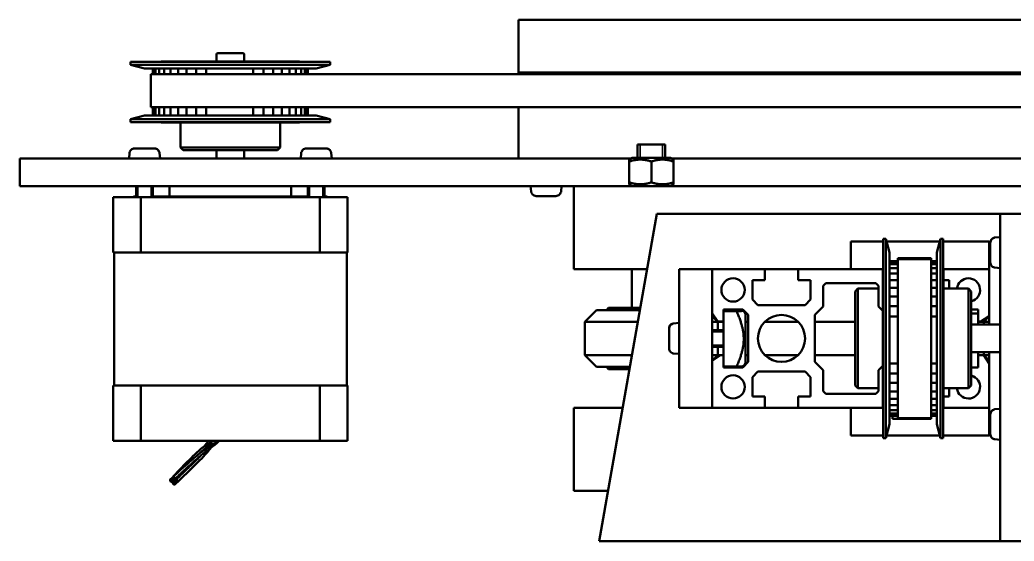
# Model space of a CAD drawing. Header units: millimetres. Extents: x 0 to 4620, y 0 to 3267.
# Drawn here: x 1587.5 to 1767, y 1528.3 to 1622.4 of the extents above; entities that cross this region are included whole.
import ezdxf

# ---------------------------------------------------------------- set-up
doc = ezdxf.new("R2010")
doc.units = ezdxf.units.MM
doc.header["$LTSCALE"] = 11
doc.layers.add('Widoczne (ISO)', color=7, linetype='Continuous', lineweight=50)
doc.layers.add('Widoczne wąskie (ISO)', color=7, linetype='Continuous', lineweight=35)

msp = doc.modelspace()

# ---------------------------------------------------------------- linework, layer by layer
at = {"layer": 'Widoczne (ISO)'}
for p, q in [((1677.53, 1622.35), (1677.53, 1612.88)), ((1677.53, 1622.35), (1912.96, 1622.35)), ((1623.03, 1616.1), (1623.03, 1614.83)), ((1627.78, 1616.35), (1623.28, 1616.35)), ((1628.03, 1616.1), (1628.03, 1614.83)), ((1607.53, 1614.75), (1643.53, 1614.75)), ((1607.53, 1614.75), (1607.53, 1614.25)), ((1607.53, 1614.25), (1643.53, 1614.25)), ((1610.03, 1613.58), (1607.53, 1614.25)), ((1613.03, 1614.83), (1638.03, 1614.83)), ((1613.03, 1614.83), (1613.03, 1614.75)), ((1638.03, 1614.83), (1638.03, 1614.75)), ((1641.03, 1613.58), (1643.53, 1614.25)), ((1643.53, 1614.75), (1643.53, 1614.25)), ((1610.03, 1613.58), (1641.03, 1613.58)), ((1625.53, 1612.58), (1611.2, 1612.58)), ((1611.2, 1606.58), (1611.2, 1612.58)), ((1611.55, 1613.58), (1611.55, 1612.58)), ((1611.65, 1613.58), (1611.65, 1612.58)), ((1612.02, 1613.58), (1612.02, 1612.58)), ((1612.67, 1613.58), (1612.67, 1612.58)), ((1613.57, 1613.58), (1613.57, 1612.58)), ((1614.72, 1613.58), (1614.72, 1612.58)), ((1616.08, 1613.58), (1616.08, 1612.58)), ((1617.64, 1613.58), (1617.64, 1612.58)), ((1619.35, 1613.58), (1619.35, 1612.58)), ((1621.19, 1613.58), (1621.19, 1612.58)), ((1625.53, 1612.58), (1912.96, 1612.58)), ((1629.65, 1613.58), (1629.65, 1612.58)), ((1631.5, 1613.58), (1631.5, 1612.58)), ((1633.23, 1613.58), (1633.23, 1612.58)), ((1634.8, 1613.58), (1634.8, 1612.58)), ((1636.19, 1613.58), (1636.19, 1612.58)), ((1637.37, 1613.58), (1637.37, 1612.58)), ((1638.3, 1613.58), (1638.3, 1612.58)), ((1638.98, 1613.58), (1638.98, 1612.58)), ((1639.38, 1613.58), (1639.38, 1612.58)), ((1639.5, 1613.58), (1639.5, 1612.58)), ((1677.53, 1612.88), (1677.53, 1612.58)), ((1677.53, 1612.88), (1912.96, 1612.88)), ((1611.2, 1606.58), (1625.53, 1606.58)), ((1611.55, 1606.58), (1611.55, 1605.08)), ((1611.65, 1606.58), (1611.65, 1605.08)), ((1612.02, 1606.58), (1612.02, 1605.08)), ((1612.67, 1606.58), (1612.67, 1605.08)), ((1613.57, 1606.58), (1613.57, 1605.08)), ((1614.72, 1606.58), (1614.72, 1605.08)), ((1616.08, 1606.58), (1616.08, 1605.08)), ((1617.64, 1606.58), (1617.64, 1605.08)), ((1619.35, 1606.58), (1619.35, 1605.08)), ((1621.19, 1606.58), (1621.19, 1605.08)), ((1912.96, 1606.58), (1625.53, 1606.58)), ((1629.65, 1606.58), (1629.65, 1605.08)), ((1631.5, 1606.58), (1631.5, 1605.08)), ((1633.23, 1606.58), (1633.23, 1605.08)), ((1634.8, 1606.58), (1634.8, 1605.08)), ((1636.19, 1606.58), (1636.19, 1605.08)), ((1637.37, 1606.58), (1637.37, 1605.08)), ((1638.3, 1606.58), (1638.3, 1605.08)), ((1638.98, 1606.58), (1638.98, 1605.08)), ((1639.38, 1606.58), (1639.38, 1605.08)), ((1639.5, 1606.58), (1639.5, 1605.08)), ((1677.53, 1606.58), (1677.53, 1597.35)), ((1610.03, 1605.08), (1607.53, 1604.41)), ((1641.03, 1605.08), (1610.03, 1605.08)), ((1641.03, 1605.08), (1643.53, 1604.41)), ((1643.53, 1604.41), (1607.53, 1604.41)), ((1607.53, 1603.91), (1607.53, 1604.41)), ((1643.53, 1603.91), (1607.53, 1603.91)), ((1613.03, 1603.91), (1613.03, 1603.83)), ((1613.03, 1603.83), (1638.03, 1603.83)), ((1616.53, 1603.63), (1616.53, 1599.33)), ((1634.53, 1603.63), (1634.53, 1599.33)), ((1638.03, 1603.91), (1638.03, 1603.83)), ((1643.53, 1603.91), (1643.53, 1604.41)), ((1616.53, 1599.33), (1634.53, 1599.33)), ((1617.03, 1598.83), (1616.53, 1599.33)), ((1634.03, 1598.83), (1634.53, 1599.33)), ((1699.03, 1599.85), (1704.03, 1599.85)), ((1699.03, 1599.85), (1699.03, 1597.45)), ((1704.03, 1599.85), (1704.03, 1597.45)), ((1607.32, 1598.33), (1607.23, 1597.35)), ((1607.33, 1598.45), (1607.36, 1598.45)), ((1608.25, 1599.15), (1611.8, 1599.15)), ((1611.8, 1599.15), (1611.81, 1599.15)), ((1612.69, 1598.45), (1612.73, 1598.45)), ((1612.74, 1598.33), (1612.83, 1597.35)), ((1617.03, 1598.83), (1634.03, 1598.83)), ((1623.03, 1598.83), (1623.03, 1597.35)), ((1628.03, 1598.83), (1628.03, 1597.35)), ((1638.32, 1598.33), (1638.23, 1597.35)), ((1638.33, 1598.45), (1638.36, 1598.45)), ((1639.25, 1599.15), (1642.8, 1599.15)), ((1642.8, 1599.15), (1642.81, 1599.15)), ((1643.69, 1598.45), (1643.73, 1598.45)), ((1643.74, 1598.33), (1643.83, 1597.35)), ((1587.53, 1597.35), (1697.91, 1597.35)), ((1587.53, 1592.35), (1587.53, 1597.35)), ((1697.52, 1596.78), (1697.52, 1593.02)), ((1698.08, 1597.45), (1697.53, 1597.13)), ((1697.54, 1596.78), (1697.54, 1593.02)), ((1704.98, 1597.45), (1698.08, 1597.45)), ((1701.55, 1596.78), (1701.55, 1593.02)), ((1704.98, 1597.45), (1705.53, 1597.13)), ((1705.15, 1597.35), (1769.91, 1597.35)), ((1705.54, 1596.78), (1705.54, 1593.02)), ((1587.53, 1592.35), (1687.53, 1592.35)), ((1608.53, 1592.35), (1608.53, 1590.35)), ((1611.53, 1592.35), (1611.53, 1590.35)), ((1614.53, 1592.35), (1614.53, 1590.45)), ((1636.53, 1592.35), (1636.53, 1590.45)), ((1639.53, 1592.35), (1639.53, 1590.35)), ((1642.53, 1592.35), (1642.53, 1590.35)), ((1679.82, 1591.37), (1679.73, 1592.35)), ((1685.24, 1591.37), (1685.33, 1592.35)), ((1687.53, 1592.35), (1689.53, 1592.35)), ((1687.53, 1592.35), (1687.53, 1577.35)), ((1689.53, 1592.35), (1785.53, 1592.35)), ((1698.08, 1592.35), (1697.53, 1592.67)), ((1704.98, 1592.35), (1705.53, 1592.67)), ((1604.38, 1590.35), (1604.38, 1580.35)), ((1604.38, 1590.35), (1609.38, 1590.35)), ((1608.53, 1590.45), (1608.03, 1590.45)), ((1608.03, 1590.45), (1608.03, 1590.35)), ((1609.38, 1590.35), (1609.38, 1580.35)), ((1609.38, 1590.35), (1641.68, 1590.35)), ((1639.53, 1590.45), (1611.53, 1590.45)), ((1641.68, 1590.35), (1641.68, 1580.35)), ((1641.68, 1590.35), (1646.68, 1590.35)), ((1643.03, 1590.45), (1642.53, 1590.45)), ((1643.03, 1590.45), (1643.03, 1590.35)), ((1646.68, 1590.35), (1646.68, 1580.35)), ((1679.86, 1591.25), (1679.83, 1591.25)), ((1684.3, 1590.55), (1680.75, 1590.55)), ((1684.31, 1590.55), (1684.3, 1590.55)), ((1685.23, 1591.25), (1685.19, 1591.25)), ((1702.53, 1587.35), (1692.11, 1528.26)), ((1764.53, 1587.35), (1702.53, 1587.35)), ((1764.53, 1587.35), (1764.53, 1528.26)), ((1764.53, 1587.35), (1774.53, 1587.35)), ((1763.55, 1583.06), (1764.53, 1583.15)), ((1737.53, 1577.35), (1737.53, 1582.35)), ((1737.53, 1582.35), (1743.39, 1582.35)), ((1743.39, 1546.85), (1743.39, 1582.85)), ((1743.39, 1582.85), (1743.89, 1582.85)), ((1743.89, 1546.85), (1743.89, 1582.85)), ((1744.55, 1580.35), (1743.89, 1582.85)), ((1744.02, 1582.35), (1753.59, 1582.35)), ((1753.05, 1580.35), (1753.72, 1582.85)), ((1753.72, 1582.85), (1753.72, 1546.85)), ((1754.22, 1582.85), (1753.72, 1582.85)), ((1754.22, 1582.85), (1754.22, 1546.85)), ((1754.22, 1582.35), (1762.53, 1582.35)), ((1762.53, 1582.35), (1762.53, 1577.35)), ((1762.73, 1582.1), (1762.73, 1582.14)), ((1762.73, 1578.56), (1762.73, 1582.1)), ((1763.43, 1582.99), (1763.43, 1583.05)), ((1604.38, 1580.35), (1609.38, 1580.35)), ((1604.53, 1580.35), (1604.53, 1556.35)), ((1609.38, 1580.35), (1641.68, 1580.35)), ((1641.68, 1580.35), (1646.68, 1580.35)), ((1646.53, 1580.35), (1646.53, 1556.35)), ((1744.55, 1549.35), (1744.55, 1580.35)), ((1753.05, 1580.35), (1753.05, 1549.35)), ((1744.55, 1578.82), (1746.05, 1578.82)), ((1744.55, 1578.67), (1746.05, 1578.67)), ((1744.55, 1578.24), (1746.05, 1578.24)), ((1746.05, 1579.18), (1746.05, 1579.35)), ((1746.05, 1579.35), (1752.05, 1579.35)), ((1746.05, 1579.18), (1746.05, 1550.52)), ((1752.05, 1579.18), (1746.05, 1579.18)), ((1752.05, 1579.35), (1752.05, 1579.18)), ((1752.05, 1550.52), (1752.05, 1579.18)), ((1752.05, 1578.82), (1753.05, 1578.82)), ((1752.05, 1578.67), (1753.05, 1578.67)), ((1752.05, 1578.24), (1753.05, 1578.24)), ((1689.53, 1577.35), (1687.53, 1577.35)), ((1689.53, 1577.35), (1700.77, 1577.35)), ((1698.03, 1577.35), (1698.03, 1570.4)), ((1712.53, 1577.35), (1706.53, 1577.35)), ((1706.53, 1577.35), (1706.53, 1552.35)), ((1722, 1577.35), (1712.53, 1577.35)), ((1712.53, 1552.35), (1712.53, 1577.35)), ((1722, 1575.35), (1722, 1577.35)), ((1722, 1577.35), (1728.05, 1577.35)), ((1728.05, 1577.35), (1728.05, 1575.35)), ((1743.3, 1577.35), (1728.05, 1577.35)), ((1743.3, 1552.35), (1743.3, 1577.35)), ((1743.3, 1577.35), (1743.39, 1577.35)), ((1744.55, 1577.54), (1746.05, 1577.54)), ((1744.55, 1576.59), (1746.05, 1576.59)), ((1752.05, 1577.54), (1753.05, 1577.54)), ((1752.05, 1576.59), (1753.05, 1576.59)), ((1754.22, 1577.35), (1754.3, 1577.35)), ((1762.53, 1577.35), (1754.3, 1577.35)), ((1754.3, 1552.35), (1754.3, 1577.35)), ((1762.53, 1568.88), (1762.53, 1577.35)), ((1763.43, 1577.65), (1763.43, 1577.67)), ((1763.55, 1577.64), (1764.53, 1577.55)), ((1719.78, 1575.35), (1722, 1575.35)), ((1719.78, 1571.85), (1719.78, 1575.35)), ((1728.05, 1575.35), (1730.28, 1575.35)), ((1730.28, 1575.35), (1730.28, 1571.85)), ((1732.53, 1574.35), (1733.03, 1574.85)), ((1732.53, 1570.6), (1732.53, 1574.35)), ((1733.03, 1574.85), (1742.03, 1574.85)), ((1742.03, 1574.85), (1742.53, 1574.35)), ((1742.53, 1574.35), (1742.53, 1570.6)), ((1744.55, 1575.39), (1746.05, 1575.39)), ((1752.05, 1575.39), (1753.05, 1575.39)), ((1754.3, 1575.35), (1755.28, 1575.35)), ((1755.28, 1575.35), (1755.28, 1573.85)), ((1738.3, 1573.35), (1738.8, 1573.85)), ((1738.3, 1573.35), (1738.3, 1556.35)), ((1738.8, 1573.85), (1738.8, 1555.85)), ((1742.53, 1573.85), (1738.8, 1573.85)), ((1744.55, 1573.99), (1746.05, 1573.99)), ((1744.55, 1572.4), (1746.05, 1572.4)), ((1752.05, 1573.99), (1753.05, 1573.99)), ((1752.05, 1572.4), (1753.05, 1572.4)), ((1754.5, 1573.85), (1758.8, 1573.85)), ((1758.8, 1555.85), (1758.8, 1573.85)), ((1759.3, 1573.35), (1758.8, 1573.85)), ((1759.3, 1556.35), (1759.3, 1573.35)), ((1720.78, 1570.85), (1719.78, 1571.85)), ((1729.28, 1570.85), (1720.78, 1570.85)), ((1730.28, 1571.85), (1729.28, 1570.85)), ((1731.03, 1569.1), (1732.53, 1570.6)), ((1742.53, 1570.6), (1743.3, 1569.83)), ((1744.55, 1570.65), (1746.05, 1570.65)), ((1752.05, 1570.65), (1753.05, 1570.65)), ((1691.63, 1569.95), (1689.53, 1567.85)), ((1691.63, 1569.95), (1699.46, 1569.95)), ((1693.78, 1570.4), (1693.53, 1570.15)), ((1693.53, 1570.15), (1699.5, 1570.15)), ((1693.53, 1570.15), (1693.53, 1569.95)), ((1693.78, 1570.4), (1699.54, 1570.4)), ((1713.53, 1567.88), (1712.53, 1569.38)), ((1712.53, 1568.85), (1713.53, 1567.85)), ((1714.53, 1570.1), (1718.03, 1570.1)), ((1714.53, 1567.88), (1714.53, 1570.1)), ((1714.53, 1569.94), (1716.92, 1569.94)), ((1714.53, 1569.76), (1716.92, 1569.76)), ((1718.03, 1570.1), (1719.03, 1569.1)), ((1718.22, 1569.85), (1718.2, 1569.87)), ((1718.53, 1569.35), (1718.22, 1569.85)), ((1718.53, 1560.35), (1718.53, 1569.35)), ((1719.03, 1569.1), (1719.03, 1560.6)), ((1731.03, 1560.6), (1731.03, 1569.1)), ((1744.55, 1568.8), (1746.05, 1568.8)), ((1752.05, 1568.8), (1753.05, 1568.8)), ((1759.3, 1570.1), (1760.53, 1570.1)), ((1760.53, 1569.34), (1759.3, 1569.34)), ((1760.53, 1570.1), (1760.53, 1567.88)), ((1762.53, 1568.88), (1761.03, 1567.88)), ((1762.53, 1568.85), (1761.53, 1567.85)), ((1762.53, 1568.88), (1762.53, 1567.35)), ((1689.53, 1567.85), (1699.09, 1567.85)), ((1689.53, 1567.85), (1689.53, 1561.85)), ((1705.43, 1567.48), (1705.43, 1567.55)), ((1705.55, 1567.56), (1706.53, 1567.65)), ((1712.53, 1567.85), (1713.53, 1567.85)), ((1713.53, 1567.88), (1714.53, 1567.88)), ((1713.53, 1567.85), (1713.53, 1566.35)), ((1713.53, 1567.85), (1714.53, 1567.85)), ((1714.53, 1561.83), (1714.53, 1567.88)), ((1718.53, 1567.85), (1719.03, 1567.85)), ((1722.02, 1567.85), (1728.04, 1567.85)), ((1731.03, 1567.85), (1738.3, 1567.85)), ((1759.3, 1567.35), (1764.53, 1567.35)), ((1760.53, 1567.88), (1761.03, 1567.88)), ((1760.53, 1567.88), (1760.53, 1567.35)), ((1761.53, 1567.85), (1760.53, 1567.85)), ((1761.53, 1567.85), (1762.53, 1567.85)), ((1761.53, 1567.85), (1761.53, 1567.35)), ((1704.73, 1566.59), (1704.73, 1566.65)), ((1704.73, 1563.05), (1704.73, 1566.59)), ((1712.53, 1566.35), (1714.53, 1566.35)), ((1689.53, 1561.85), (1698.03, 1561.85)), ((1691.63, 1559.75), (1689.53, 1561.85)), ((1705.43, 1562.15), (1705.43, 1562.16)), ((1705.55, 1562.14), (1706.53, 1562.05)), ((1712.53, 1563.35), (1714.53, 1563.35)), ((1712.53, 1561.85), (1713.53, 1561.85)), ((1712.53, 1560.85), (1713.53, 1561.85)), ((1712.53, 1560.83), (1714.03, 1561.83)), ((1713.53, 1563.35), (1713.53, 1561.85)), ((1713.53, 1561.85), (1714.53, 1561.85)), ((1714.53, 1561.83), (1714.03, 1561.83)), ((1714.53, 1559.6), (1714.53, 1561.83)), ((1718.53, 1561.85), (1719.03, 1561.85)), ((1722.02, 1561.85), (1728.04, 1561.85)), ((1731.03, 1561.85), (1738.3, 1561.85)), ((1759.3, 1562.35), (1764.53, 1562.35)), ((1760.53, 1562.35), (1760.53, 1561.83)), ((1761.53, 1561.85), (1760.53, 1561.85)), ((1761.53, 1561.83), (1760.53, 1561.83)), ((1760.53, 1561.83), (1760.53, 1559.6)), ((1761.53, 1562.35), (1761.53, 1561.85)), ((1761.53, 1561.85), (1762.53, 1561.85)), ((1762.53, 1560.85), (1761.53, 1561.85)), ((1761.53, 1561.83), (1762.53, 1560.33)), ((1762.53, 1562.35), (1762.53, 1560.33)), ((1719.03, 1560.6), (1718.03, 1559.6)), ((1718.22, 1559.85), (1718.2, 1559.83)), ((1718.53, 1560.35), (1718.22, 1559.85)), ((1732.53, 1559.1), (1731.03, 1560.6)), ((1743.3, 1559.88), (1742.53, 1559.1)), ((1744.55, 1560.33), (1746.05, 1560.33)), ((1752.05, 1560.33), (1753.05, 1560.33)), ((1762.53, 1552.35), (1762.53, 1560.33)), ((1691.63, 1559.75), (1697.66, 1559.75)), ((1693.53, 1559.75), (1693.53, 1559.55)), ((1693.53, 1559.55), (1697.63, 1559.55)), ((1693.78, 1559.3), (1693.53, 1559.55)), ((1693.78, 1559.3), (1697.58, 1559.3)), ((1714.53, 1559.76), (1716.92, 1559.76)), ((1718.03, 1559.6), (1714.53, 1559.6)), ((1719.78, 1557.85), (1720.78, 1558.85)), ((1720.78, 1558.85), (1729.28, 1558.85)), ((1729.28, 1558.85), (1730.28, 1557.85)), ((1732.53, 1555.35), (1732.53, 1559.1)), ((1742.53, 1559.1), (1742.53, 1555.35)), ((1744.55, 1558.51), (1746.05, 1558.51)), ((1752.05, 1558.51), (1753.05, 1558.51)), ((1760.53, 1559.6), (1759.3, 1559.6)), ((1604.38, 1556.35), (1609.38, 1556.35)), ((1604.38, 1556.35), (1604.38, 1546.35)), ((1609.38, 1556.35), (1641.68, 1556.35)), ((1609.38, 1556.35), (1609.38, 1546.35)), ((1641.68, 1556.35), (1646.68, 1556.35)), ((1641.68, 1556.35), (1641.68, 1546.35)), ((1646.68, 1556.35), (1646.68, 1546.35)), ((1719.78, 1554.35), (1719.78, 1557.85)), ((1730.28, 1557.85), (1730.28, 1554.35)), ((1738.3, 1556.35), (1738.8, 1555.85)), ((1744.55, 1556.81), (1746.05, 1556.81)), ((1752.05, 1556.81), (1753.05, 1556.81)), ((1759.3, 1556.35), (1758.8, 1555.85)), ((1733.03, 1554.85), (1732.53, 1555.35)), ((1742.03, 1554.85), (1733.03, 1554.85)), ((1742.53, 1555.85), (1738.8, 1555.85)), ((1742.53, 1555.35), (1742.03, 1554.85)), ((1744.55, 1555.27), (1746.05, 1555.27)), ((1752.05, 1555.27), (1753.05, 1555.27)), ((1754.5, 1555.85), (1758.8, 1555.85)), ((1755.28, 1555.85), (1755.28, 1554.35)), ((1722, 1554.35), (1719.78, 1554.35)), ((1722, 1552.35), (1722, 1554.35)), ((1728.05, 1554.35), (1728.05, 1552.35)), ((1730.28, 1554.35), (1728.05, 1554.35)), ((1744.55, 1553.92), (1746.05, 1553.92)), ((1744.55, 1552.8), (1746.05, 1552.8)), ((1752.05, 1553.92), (1753.05, 1553.92)), ((1752.05, 1552.8), (1753.05, 1552.8)), ((1755.28, 1554.35), (1754.3, 1554.35)), ((1687.53, 1552.35), (1689.53, 1552.35)), ((1687.53, 1552.35), (1687.53, 1537.35)), ((1689.53, 1552.35), (1696.36, 1552.35)), ((1706.53, 1552.35), (1712.53, 1552.35)), ((1712.53, 1552.35), (1722, 1552.35)), ((1728.05, 1552.35), (1722, 1552.35)), ((1728.05, 1552.35), (1743.3, 1552.35)), ((1737.53, 1547.35), (1737.53, 1552.35)), ((1743.3, 1552.35), (1743.39, 1552.35)), ((1744.55, 1551.92), (1746.05, 1551.92)), ((1744.55, 1551.3), (1746.05, 1551.3)), ((1744.55, 1550.95), (1746.05, 1550.95)), ((1744.55, 1550.88), (1746.05, 1550.88)), ((1745.05, 1550.35), (1745.05, 1550.85)), ((1745.05, 1550.85), (1746.05, 1550.85)), ((1752.05, 1551.92), (1753.05, 1551.92)), ((1752.05, 1551.3), (1753.05, 1551.3)), ((1752.05, 1550.95), (1753.05, 1550.95)), ((1752.05, 1550.88), (1753.05, 1550.88)), ((1754.22, 1552.35), (1754.3, 1552.35)), ((1754.3, 1552.35), (1762.53, 1552.35)), ((1762.53, 1552.35), (1762.53, 1547.35)), ((1762.73, 1551.1), (1762.73, 1551.14)), ((1762.73, 1547.56), (1762.73, 1551.1)), ((1763.43, 1552), (1763.43, 1552.05)), ((1763.55, 1552.06), (1764.53, 1552.15)), ((1744.55, 1549.35), (1743.89, 1546.85)), ((1752.05, 1550.35), (1745.05, 1550.35)), ((1746.05, 1550.47), (1746.05, 1550.52)), ((1752.05, 1550.47), (1746.05, 1550.47)), ((1752.05, 1550.52), (1752.05, 1550.51)), ((1752.05, 1550.51), (1752.05, 1550.35)), ((1753.05, 1549.35), (1753.72, 1546.85)), ((1743.39, 1547.35), (1737.53, 1547.35)), ((1753.59, 1547.35), (1744.02, 1547.35)), ((1762.53, 1547.35), (1754.22, 1547.35)), ((1604.38, 1546.35), (1609.38, 1546.35)), ((1609.38, 1546.35), (1641.68, 1546.35)), ((1641.68, 1546.35), (1646.68, 1546.35)), ((1743.39, 1546.85), (1743.89, 1546.85)), ((1754.22, 1546.85), (1753.72, 1546.85)), ((1763.43, 1546.65), (1763.43, 1546.67)), ((1763.55, 1546.64), (1764.53, 1546.55)), ((1689.53, 1537.35), (1687.53, 1537.35)), ((1689.53, 1537.35), (1693.71, 1537.35)), ((1692.11, 1528.26), (1764.53, 1528.26)), ((1764.53, 1528.26), (1774.53, 1528.26))]:
    msp.add_line(p, q, dxfattribs=at)
for centre, radius in [((1716.28, 1573.6), 2.1), ((1725.03, 1564.85), 4.25), ((1716.28, 1556.1), 2.1)]:
    msp.add_circle(centre, radius, dxfattribs=at)
for centre, radius, start, end in [((1623.28, 1616.1), 0.25, 90, 180), ((1627.78, 1616.1), 0.25, 0, 90), ((1616.33, 1603.63), 0.2, 0, 90), ((1634.73, 1603.63), 0.2, 90, 180), ((1608.21, 1598.25), 0.9, 167.1604, 175), ((1611.85, 1598.25), 0.9, 5, 12.8396), ((1639.21, 1598.25), 0.9, 167.1604, 175), ((1642.85, 1598.25), 0.9, 5, 12.8396), ((1680.71, 1591.45), 0.9, 185, 192.8396), ((1684.35, 1591.45), 0.9, 347.1604, 355), ((1763.63, 1582.17), 0.9, 95, 102.8396), ((1763.63, 1578.53), 0.9, 257.1604, 265), ((1758.78, 1573.6), 2.1, 284.4775, 173.1629), ((1754.5, 1574.05), 0.2, 180, 270), ((1705.63, 1566.67), 0.9, 95, 102.8396), ((1705.63, 1563.03), 0.9, 257.1604, 265), ((1758.78, 1556.1), 2.1, 186.8371, 75.5225), ((1754.5, 1555.65), 0.2, 90, 180), ((1763.63, 1551.17), 0.9, 95, 102.8396), ((1763.63, 1547.53), 0.9, 257.1604, 265)]:
    msp.add_arc(centre, radius, start, end, dxfattribs=at)
for centre, major_axis in [((1614.87, 1539.19), (-0.178, 0.178)), ((1614.87, 1539.19), (0.178, -0.178)), ((1615.29, 1539.61), (-0.178, 0.178)), ((1615.37, 1538.69), (-0.178, 0.178)), ((1615.29, 1539.61), (0.178, -0.178)), ((1615.37, 1538.69), (0.178, -0.178)), ((1615.79, 1539.11), (-0.178, 0.178)), ((1615.79, 1539.11), (0.178, -0.178))]:
    msp.add_ellipse(centre, major_axis=major_axis, ratio=0.837156, start_param=5.497787, end_param=8.63938, dxfattribs=at)
for points, knots in [([(1608.25, 1599.15), (1608.14, 1599.15), (1608, 1599.12), (1607.79, 1599.04), (1607.68, 1598.96), (1607.52, 1598.81), (1607.45, 1598.7), (1607.39, 1598.55), (1607.37, 1598.5), (1607.36, 1598.45)], [0.4072308, 0.4072308, 0.4072308, 0.4072308, 0.4414823, 0.4414823, 0.4751695, 0.4751695, 0.5085233, 0.5085233, 0.5227387, 0.5227387, 0.5227387, 0.5227387]), ([(1612.69, 1598.45), (1612.68, 1598.5), (1612.66, 1598.55), (1612.6, 1598.7), (1612.53, 1598.81), (1612.37, 1598.96), (1612.26, 1599.04), (1612.05, 1599.12), (1611.91, 1599.15), (1611.8, 1599.15)], [0.0189523, 0.0189523, 0.0189523, 0.0189523, 0.0331677, 0.0331677, 0.0665215, 0.0665215, 0.1002087, 0.1002087, 0.1344602, 0.1344602, 0.1344602, 0.1344602]), ([(1611.81, 1599.15), (1611.92, 1599.15), (1612.06, 1599.12), (1612.27, 1599.04), (1612.38, 1598.96), (1612.54, 1598.81), (1612.61, 1598.7), (1612.67, 1598.55), (1612.69, 1598.5), (1612.7, 1598.45)], [0.4072308, 0.4072308, 0.4072308, 0.4072308, 0.4414823, 0.4414823, 0.4751695, 0.4751695, 0.5085233, 0.5085233, 0.5227387, 0.5227387, 0.5227387, 0.5227387]), ([(1639.25, 1599.15), (1639.14, 1599.15), (1639, 1599.12), (1638.79, 1599.04), (1638.68, 1598.96), (1638.52, 1598.81), (1638.45, 1598.7), (1638.39, 1598.55), (1638.37, 1598.5), (1638.36, 1598.45)], [0.4072308, 0.4072308, 0.4072308, 0.4072308, 0.4414823, 0.4414823, 0.4751695, 0.4751695, 0.5085233, 0.5085233, 0.5227387, 0.5227387, 0.5227387, 0.5227387]), ([(1643.69, 1598.45), (1643.68, 1598.5), (1643.66, 1598.55), (1643.6, 1598.7), (1643.53, 1598.81), (1643.37, 1598.96), (1643.26, 1599.04), (1643.05, 1599.12), (1642.91, 1599.15), (1642.8, 1599.15)], [0.0189523, 0.0189523, 0.0189523, 0.0189523, 0.0331677, 0.0331677, 0.0665215, 0.0665215, 0.1002087, 0.1002087, 0.1344602, 0.1344602, 0.1344602, 0.1344602]), ([(1642.81, 1599.15), (1642.92, 1599.15), (1643.06, 1599.12), (1643.27, 1599.04), (1643.38, 1598.96), (1643.54, 1598.81), (1643.61, 1598.7), (1643.67, 1598.55), (1643.69, 1598.5), (1643.7, 1598.45)], [0.4072308, 0.4072308, 0.4072308, 0.4072308, 0.4414823, 0.4414823, 0.4751695, 0.4751695, 0.5085233, 0.5085233, 0.5227387, 0.5227387, 0.5227387, 0.5227387]), ([(1679.86, 1591.25), (1679.87, 1591.2), (1679.89, 1591.15), (1679.95, 1591), (1680.02, 1590.89), (1680.18, 1590.74), (1680.29, 1590.66), (1680.5, 1590.58), (1680.64, 1590.55), (1680.75, 1590.55)], [0.0189523, 0.0189523, 0.0189523, 0.0189523, 0.0331677, 0.0331677, 0.0665215, 0.0665215, 0.1002087, 0.1002087, 0.1344602, 0.1344602, 0.1344602, 0.1344602]), ([(1684.3, 1590.55), (1684.41, 1590.55), (1684.55, 1590.58), (1684.76, 1590.66), (1684.87, 1590.74), (1685.03, 1590.89), (1685.1, 1591), (1685.16, 1591.15), (1685.18, 1591.2), (1685.19, 1591.25)], [0.4072308, 0.4072308, 0.4072308, 0.4072308, 0.4414823, 0.4414823, 0.4751695, 0.4751695, 0.5085233, 0.5085233, 0.5227387, 0.5227387, 0.5227387, 0.5227387]), ([(1685.2, 1591.25), (1685.19, 1591.2), (1685.17, 1591.15), (1685.11, 1591), (1685.04, 1590.89), (1684.88, 1590.74), (1684.76, 1590.66), (1684.56, 1590.58), (1684.42, 1590.55), (1684.31, 1590.55)], [0.0189523, 0.0189523, 0.0189523, 0.0189523, 0.0331677, 0.0331677, 0.0665215, 0.0665215, 0.1002087, 0.1002087, 0.1344602, 0.1344602, 0.1344602, 0.1344602]), ([(1762.73, 1582.14), (1762.73, 1582.26), (1762.76, 1582.39), (1762.84, 1582.6), (1762.92, 1582.71), (1763.07, 1582.87), (1763.18, 1582.94), (1763.33, 1583.01), (1763.38, 1583.02), (1763.43, 1583.03)], [0.4072308, 0.4072308, 0.4072308, 0.4072308, 0.4414823, 0.4414823, 0.4751695, 0.4751695, 0.5085233, 0.5085233, 0.5227387, 0.5227387, 0.5227387, 0.5227387]), ([(1763.43, 1582.99), (1763.38, 1582.98), (1763.33, 1582.96), (1763.18, 1582.9), (1763.07, 1582.83), (1762.92, 1582.67), (1762.84, 1582.56), (1762.76, 1582.35), (1762.73, 1582.21), (1762.73, 1582.1)], [0.0189523, 0.0189523, 0.0189523, 0.0189523, 0.0331677, 0.0331677, 0.0665215, 0.0665215, 0.1002087, 0.1002087, 0.1344602, 0.1344602, 0.1344602, 0.1344602]), ([(1762.73, 1578.56), (1762.73, 1578.44), (1762.76, 1578.31), (1762.84, 1578.1), (1762.92, 1577.99), (1763.07, 1577.83), (1763.18, 1577.76), (1763.33, 1577.69), (1763.38, 1577.68), (1763.43, 1577.67)], [0.4072308, 0.4072308, 0.4072308, 0.4072308, 0.4414823, 0.4414823, 0.4751695, 0.4751695, 0.5085233, 0.5085233, 0.5227387, 0.5227387, 0.5227387, 0.5227387]), ([(1704.73, 1566.65), (1704.73, 1566.76), (1704.76, 1566.89), (1704.84, 1567.1), (1704.92, 1567.22), (1705.07, 1567.37), (1705.18, 1567.45), (1705.33, 1567.51), (1705.38, 1567.52), (1705.43, 1567.54)], [0.4072308, 0.4072308, 0.4072308, 0.4072308, 0.4414823, 0.4414823, 0.4751695, 0.4751695, 0.5085233, 0.5085233, 0.5227387, 0.5227387, 0.5227387, 0.5227387]), ([(1705.43, 1567.48), (1705.38, 1567.47), (1705.33, 1567.46), (1705.18, 1567.39), (1705.07, 1567.32), (1704.92, 1567.16), (1704.84, 1567.05), (1704.76, 1566.84), (1704.73, 1566.71), (1704.73, 1566.59)], [0.0189523, 0.0189523, 0.0189523, 0.0189523, 0.0331677, 0.0331677, 0.0665215, 0.0665215, 0.1002087, 0.1002087, 0.1344602, 0.1344602, 0.1344602, 0.1344602]), ([(1704.73, 1563.05), (1704.73, 1562.94), (1704.76, 1562.81), (1704.84, 1562.6), (1704.92, 1562.48), (1705.07, 1562.33), (1705.18, 1562.25), (1705.33, 1562.19), (1705.38, 1562.18), (1705.43, 1562.16)], [0.4072308, 0.4072308, 0.4072308, 0.4072308, 0.4414823, 0.4414823, 0.4751695, 0.4751695, 0.5085233, 0.5085233, 0.5227387, 0.5227387, 0.5227387, 0.5227387]), ([(1762.73, 1551.14), (1762.73, 1551.25), (1762.76, 1551.39), (1762.84, 1551.6), (1762.92, 1551.71), (1763.07, 1551.87), (1763.18, 1551.94), (1763.33, 1552), (1763.38, 1552.02), (1763.43, 1552.03)], [0.4072308, 0.4072308, 0.4072308, 0.4072308, 0.4414823, 0.4414823, 0.4751695, 0.4751695, 0.5085233, 0.5085233, 0.5227387, 0.5227387, 0.5227387, 0.5227387]), ([(1763.43, 1552), (1763.38, 1551.98), (1763.33, 1551.97), (1763.18, 1551.91), (1763.07, 1551.83), (1762.92, 1551.67), (1762.84, 1551.56), (1762.76, 1551.35), (1762.73, 1551.22), (1762.73, 1551.1)], [0.0189523, 0.0189523, 0.0189523, 0.0189523, 0.0331677, 0.0331677, 0.0665215, 0.0665215, 0.1002087, 0.1002087, 0.1344602, 0.1344602, 0.1344602, 0.1344602]), ([(1762.73, 1547.56), (1762.73, 1547.45), (1762.76, 1547.31), (1762.84, 1547.1), (1762.92, 1546.99), (1763.07, 1546.83), (1763.18, 1546.76), (1763.33, 1546.7), (1763.38, 1546.68), (1763.43, 1546.67)], [0.4072308, 0.4072308, 0.4072308, 0.4072308, 0.4414823, 0.4414823, 0.4751695, 0.4751695, 0.5085233, 0.5085233, 0.5227387, 0.5227387, 0.5227387, 0.5227387]), ([(1614.69, 1539.37), (1615.09, 1539.79), (1615.52, 1540.24), (1616.43, 1541.19), (1616.91, 1541.7), (1618.32, 1543.13), (1619.22, 1544.06), (1620.53, 1545.17), (1620.85, 1545.43), (1621.32, 1545.7), (1621.45, 1545.77), (1621.58, 1545.84)], [0, 0, 0, 0, 0.1877734, 0.1877734, 0.3969332, 0.3969332, 0.7912268, 0.7912268, 0.9123389, 0.9123389, 0.9564318, 0.9564318, 0.9564318, 0.9564318]), ([(1615.12, 1539.79), (1615.55, 1540.2), (1616.01, 1540.62), (1617.02, 1541.55), (1617.59, 1542.05), (1618.84, 1543.15), (1619.53, 1543.74), (1620.6, 1544.59), (1620.98, 1544.87), (1621.54, 1545.26), (1621.72, 1545.39), (1621.98, 1545.57), (1622.05, 1545.62), (1622.11, 1545.67)], [0, 0, 0, 0, 0.1859858, 0.1859858, 0.4125786, 0.4125786, 0.685649, 0.685649, 0.8246028, 0.8246028, 0.8947038, 0.8947038, 0.9211664, 0.9211664, 0.9211664, 0.9211664]), ([(1622.79, 1545.68), (1622.59, 1545.53), (1622.37, 1545.4), (1621.96, 1545.12), (1621.76, 1544.97), (1621.11, 1544.48), (1620.68, 1544.12), (1619.2, 1542.86), (1618.18, 1541.94), (1616.59, 1540.48), (1616.01, 1539.93), (1615.47, 1539.43)], [0, 0, 0, 0, 0.0757419, 0.0757419, 0.1506721, 0.1506721, 0.3199863, 0.3199863, 0.7328761, 0.7328761, 0.9678265, 0.9678265, 0.9678265, 0.9678265]), ([(1621.89, 1545.61), (1621.82, 1545.59), (1621.74, 1545.56), (1621.6, 1545.48), (1621.54, 1545.44), (1621.35, 1545.31), (1621.22, 1545.22), (1620.76, 1544.85), (1620.44, 1544.55), (1620.05, 1544.18), (1619.96, 1544.09), (1619.88, 1544.01)], [0, 0, 0, 0, 0.0277306, 0.0277306, 0.0501898, 0.0501898, 0.0978364, 0.0978364, 0.2280335, 0.2280335, 0.2635283, 0.2635283, 0.2635283, 0.2635283]), ([(1620.91, 1545.45), (1620.98, 1545.54), (1621.04, 1545.63), (1621.2, 1545.85), (1621.29, 1545.98), (1621.45, 1546.19), (1621.52, 1546.27), (1621.58, 1546.35)], [0.8825089, 0.8825089, 0.8825089, 0.8825089, 0.9150912, 0.9150912, 0.9642504, 0.9642504, 0.9975263, 0.9975263, 0.9975263, 0.9975263]), ([(1621.58, 1545.84), (1621.72, 1545.91), (1621.85, 1545.98), (1622.09, 1546.11), (1622.19, 1546.17), (1622.36, 1546.27), (1622.43, 1546.31), (1622.49, 1546.35)], [0, 0, 0, 0, 0.0451913, 0.0451913, 0.0860172, 0.0860172, 0.112917, 0.112917, 0.112917, 0.112917]), ([(1621.61, 1545.31), (1621.63, 1545.35), (1621.66, 1545.39), (1621.72, 1545.48), (1621.75, 1545.52), (1621.78, 1545.57)], [0.85919502, 0.85919502, 0.85919502, 0.85919502, 0.87385791, 0.87385791, 0.89081543, 0.89081543, 0.89081543, 0.89081543]), ([(1623.38, 1546.35), (1623.25, 1546.26), (1623.11, 1546.16), (1622.82, 1545.98), (1622.65, 1545.89), (1622.38, 1545.76), (1622.29, 1545.72), (1622.14, 1545.68), (1622.08, 1545.66), (1622.01, 1545.64), (1621.98, 1545.64), (1621.93, 1545.63), (1621.91, 1545.62), (1621.89, 1545.61)], [0.6525863, 0.6525863, 0.6525863, 0.6525863, 0.7071065, 0.7071065, 0.7693651, 0.7693651, 0.8014962, 0.8014962, 0.8175244, 0.8175244, 0.8257114, 0.8257114, 0.8344829, 0.8344829, 0.8344829, 0.8344829]), ([(1623.49, 1546.35), (1623.46, 1546.32), (1623.44, 1546.29), (1623.22, 1546.05), (1623.02, 1545.85), (1622.79, 1545.68)], [0.5454572, 0.5454572, 0.5454572, 0.5454572, 0.5594707, 0.5594707, 0.6478502, 0.6478502, 0.6478502, 0.6478502]), ([(1615.62, 1539.29), (1616.03, 1539.68), (1616.48, 1540.1), (1617.47, 1541.04), (1618.03, 1541.57), (1619.15, 1542.65), (1619.71, 1543.21), (1620.26, 1543.77)], [0, 0, 0, 0, 0.1844744, 0.1844744, 0.4153234, 0.4153234, 0.6508611, 0.6508611, 0.6508611, 0.6508611]), ([(1622.1, 1545.21), (1622, 1545.07), (1621.89, 1544.93), (1621.52, 1544.46), (1621.24, 1544.14), (1620.16, 1542.98), (1619.33, 1542.16), (1617.66, 1540.52), (1616.76, 1539.67), (1615.97, 1538.93)], [0.1775093, 0.1775093, 0.1775093, 0.1775093, 0.2315384, 0.2315384, 0.3596759, 0.3596759, 0.7075792, 0.7075792, 1.0646362, 1.0646362, 1.0646362, 1.0646362]), ([(1615.19, 1538.87), (1615.57, 1539.28), (1615.99, 1539.72), (1616.68, 1540.46), (1616.95, 1540.76), (1617.21, 1541.05)], [0, 0, 0, 0, 0.1879613, 0.1879613, 0.3073941, 0.3073941, 0.3073941, 0.3073941])]:
    msp.add_open_spline(points, degree=3, knots=knots, dxfattribs=at)
for points, weights in [([(1697.54, 1596.78), (1697.53, 1597.44), (1697.52, 1596.78)], [1, 1.15470053838, 1]), ([(1701.55, 1596.78), (1699.54, 1597.44), (1697.54, 1596.78)], [1, 1.15470053838, 1]), ([(1705.54, 1596.78), (1703.54, 1597.44), (1701.55, 1596.78)], [1, 1.15470053838, 1]), ([(1705.53, 1597.13), (1705.53, 1597.13), (1705.54, 1596.78)], [1.07734731896, 1.07687256529, 1]), ([(1697.52, 1593.02), (1697.53, 1592.36), (1697.54, 1593.02)], [1, 1.15470053838, 1]), ([(1697.54, 1593.02), (1699.54, 1592.36), (1701.55, 1593.02)], [1, 1.15470053838, 1]), ([(1701.55, 1593.02), (1703.54, 1592.36), (1705.54, 1593.02)], [1, 1.15470053838, 1]), ([(1705.54, 1593.02), (1705.53, 1592.67), (1705.53, 1592.67)], [1, 1.07687256532, 1.07734731896]), ([(1716.92, 1569.94), (1719.13, 1569.85), (1716.92, 1569.76)], [1.00011864635, 1.41438135365, 1.00011864635]), ([(1716.92, 1569.76), (1719.13, 1564.76), (1716.92, 1559.76)], [1.00011864635, 1.41438135365, 1.00011864635]), ([(1717.77, 1570.1), (1718.17, 1569.97), (1718.21, 1569.85)], [1.12693926408, 1.19813405257, 1.20621526291]), ([(1716.92, 1559.76), (1718.19, 1559.81), (1718.22, 1559.85)], [1.00011864635, 1.20288556327, 1.20715803754]), ([(1717.77, 1559.6), (1718.14, 1559.72), (1718.2, 1559.83)], [1.12693926339, 1.19172804632, 1.20425001449]), ([(1717.09, 1559.77), (1717.06, 1559.69), (1717.02, 1559.6)], [1.02329872677, 1.01833498129, 1.01323729398])]:
    msp.add_rational_spline(points, weights, degree=2, dxfattribs=at)
for points in [[(1622.08, 1546.22), (1622.02, 1546.16), (1621.96, 1546.08), (1621.89, 1546)], [(1622.21, 1546.35), (1622.17, 1546.31), (1622.13, 1546.27), (1622.08, 1546.22)], [(1622.12, 1546.13), (1622.17, 1546.2), (1622.21, 1546.28), (1622.25, 1546.35)], [(1620.14, 1543.67), (1620.11, 1543.63), (1620.08, 1543.59), (1620.05, 1543.56)], [(1621.41, 1545.35), (1621.32, 1545.23), (1621.24, 1545.11), (1621.16, 1545)], [(1615.41, 1539.39), (1615.29, 1539.27), (1615.17, 1539.14), (1615.06, 1539.02)], [(1615.9, 1538.89), (1615.79, 1538.77), (1615.67, 1538.64), (1615.56, 1538.52)]]:
    msp.add_open_spline(points, degree=3, dxfattribs=at)
at = {"layer": 'Widoczne wąskie (ISO)'}
for p, q in [((1699.51, 1599.85), (1699.51, 1597.45)), ((1703.55, 1597.45), (1703.55, 1599.85)), ((1608.83, 1592.35), (1608.83, 1590.35)), ((1611.23, 1590.35), (1611.23, 1592.35)), ((1639.83, 1592.35), (1639.83, 1590.35)), ((1642.23, 1590.35), (1642.23, 1592.35)), ((1714.53, 1566.05), (1712.53, 1566.05)), ((1712.53, 1563.65), (1714.53, 1563.65))]:
    msp.add_line(p, q, dxfattribs=at)

doc.saveas('drawing.dxf')
